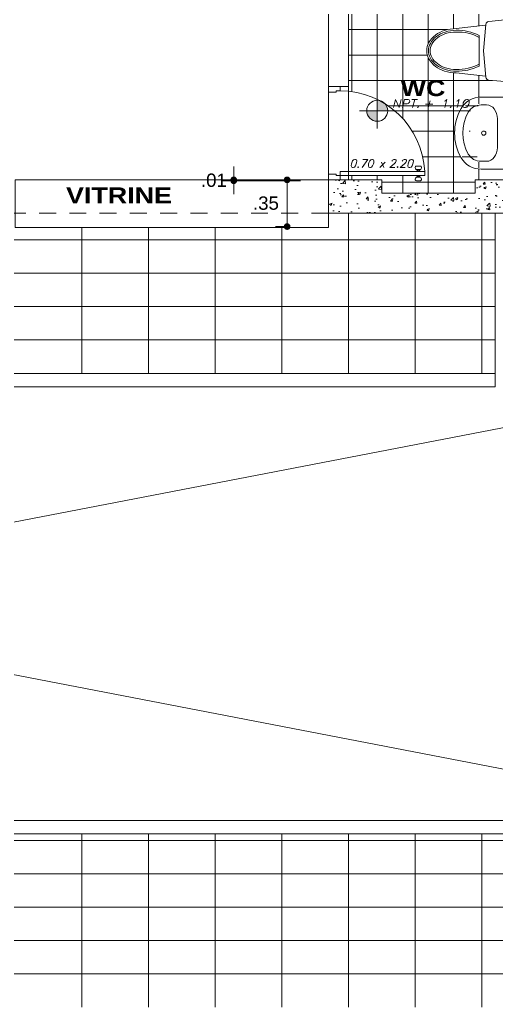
# Model space of a CAD drawing. Header units: millimetres. Extents: x 2178 to 2304, y 1220 to 1359.
# Drawn here: x 2205.69 to 2209.27, y 1236.05 to 1243.45 of the extents above; entities that cross this region are included whole.
import ezdxf
from ezdxf.enums import TextEntityAlignment as Align

# ---------------------------------------------------------------- set-up
doc = ezdxf.new("R2010")
doc.units = ezdxf.units.MM
doc.linetypes.add('HIDDEN', pattern=[9.524999999999999, 6.35, -3.175])
doc.layers.get('0').update_dxf_attribs({"lineweight": 0})
for name, color, linetype, lineweight in [('carpinteria', 12, 'Continuous', 5), ('COTAS', 40, 'Continuous', 20), ('Mobiliario', 52, 'Continuous', 5), ('PLUMA 1', 46, 'Continuous', 13), ('PLUMA 2', 94, 'Continuous', 15), ('PLUMA 7', 10, 'Continuous', 0), ('PLUMA4', 160, 'Continuous', 40), ('PROY', 13, 'HIDDEN', 13), ('TEXTO', 5, 'Continuous', 18), ('TEXTOS', 42, 'Continuous', 13)]:
    doc.layers.add(name, color=color, linetype=linetype, lineweight=lineweight)
doc.layers.add('pisos....', color=7, linetype='Continuous', lineweight=5, true_color=0x7c7f7e)
doc.styles.add('ARIAL', font='arial.ttf')
doc.styles.add('ARIAL-N', font='arialbd.ttf')
doc.styles.add('SIMPLEX', font='simplex.shx', dxfattribs={"width": 1.2, "oblique": 15})
doc.dimstyles.new('RPM 50', dxfattribs={"dimtxt": 0.1, "dimasz": 0.05, "dimexe": 0.08849999999999973, "dimexo": 0.1535, "dimgap": 0.07099999999999997, "dimtad": 2, "dimtih": 1, "dimtoh": 1, "dimzin": 4, "dimdsep": 46, "dimtxsty": 'ARIAL', "dimblk": 'DOT', "dimcen": 0.4, "dimdle": 0.25, "dimclrd": 8, "dimclre": 8, "dimclrt": 9, "dimadec": 0, "dimazin": 0, "dimtfac": 1, "dimtix": 1, "dimtmove": 0, "dimatfit": 3, "dimldrblk": 'DOT', "dimfxl": 0.5, "dimfxlon": 1, "dimlwd": 0, "dimlwe": 0, "dimarcsym": 0})

# ---------------------------------------------------------------- blocks, each defined once
blk = doc.blocks.new('puerta de 0.80')
for p, q in [((0, 0.7578726278069325), (0, 0.8078726278070008)), ((0, 0.05787262780700075), (0, 0.8078726278070008)), ((0.06500000000005457, 0.7578726278069325), (0.06500000000005457, 0.770372627806978)), ((0.06500000000005457, 0.770372627806978), (0.1000000000000227, 0.770372627806978)), ((0.1000000000000227, 0.770372627806978), (0.1000000000000227, 0.8078726278070008)), ((0, 0.7578726278069325), (0.06500000000005457, 0.7578726278069325)), ((0.743372223558481, 0.1131570363396577), (0.7462233707656196, 0.1025164101029077)), ((0.7699992280930701, 0.1257452267906274), (0.753031481821381, 0.1257452267906274)), ((0.7820575276252839, 0.09510460055400927), (0.7558826290285197, 0.09510460055400927)), ((0.7558826290285197, 0.09510460055400927), (0.7579409285608563, 0.09510460055400927)), ((0.7820575276252839, 0.08545825626470105), (0.7558826290285197, 0.08545825626470105)), ((0.762940928560738, 0.09010460055401381), (0.762940928560738, 0.08545825626470105)), ((0.7699992280930701, 0.1257452267906274), (0.7869669743646455, 0.1257452267906274)), ((0.7770575276252885, 0.09010460055401381), (0.7770575276252885, 0.08545825626470105)), ((0.7841158271576205, 0.09510460055400927), (0.7820575276252839, 0.09510460055400927)), ((0.7966262326275455, 0.1131570363396577), (0.7937750854204069, 0.1025164101029077)), ((0, 0.007872627806932542), (0, 0.05787262780700075)), ((0, 0.05787262780700075), (0.06500000000005457, 0.05787262780700075)), ((0.06500000000005457, 0.04537262780695528), (0.06500000000005457, 0.05787262780700075)), ((0.1000000000000227, 0.04537262780695528), (0.06500000000005457, 0.04537262780695528)), ((0.1000000000000227, 0.08037262780703713), (0.8250000000000455, 0.08037262780703713)), ((0.1000000000000227, 0.04537262780695528), (0.1000000000000227, 0.08037262780703713)), ((0.8250000000000455, 0.04537262780695528), (0.1000000000000227, 0.04537262780695528)), ((0.1000000000000227, 0.04537262780695528), (0.1000000000000227, 0.007872627806932542)), ((0.743372223558481, 0.01258821927433473), (0.7462233707656196, 0.02322884551108473)), ((0.7699992280930701, 2.882325134123676e-08), (0.753031481821381, 2.882325134123676e-08)), ((0.7820575276252839, 0.04028699934929136), (0.7558826290285197, 0.04028699934929136)), ((0.7820575276252839, 0.03064065505998315), (0.7558826290285197, 0.03064065505998315)), ((0.7558826290285197, 0.03064065505998315), (0.7579409285608563, 0.03064065505998315)), ((0.762940928560738, 0.0356406550599786), (0.762940928560738, 0.04028699934929136)), ((0.7699992280930701, 2.882325134123676e-08), (0.7869669743646455, 2.882325134123676e-08)), ((0.8250000000000455, 0.04537262780695528), (0.7720000000000482, 0.04537262780695528)), ((0.7770575276252885, 0.0356406550599786), (0.7770575276252885, 0.04028699934929136)), ((0.7841158271576205, 0.03064065505998315), (0.7820575276252839, 0.03064065505998315)), ((0.7966262326275455, 0.01258821927433473), (0.7937750854204069, 0.02322884551108473)), ((0.8250000000000455, 0.08037262780703713), (0.8250000000000455, 0.04537262780695528))]:
    blk.add_line(p, q)
at = {"linetype": 'Continuous', "lineweight": 0}
for p, q in [((0.7558826290285197, 0.08545825626470105), (0.7419099796773025, 0.08037262780692345)), ((0.7820575276252839, 0.08545825626470105), (0.796030176976501, 0.08037262780692345)), ((0.7558826290285197, 0.04028699934929136), (0.7419099796773025, 0.04537262780695528)), ((0.7820575276252839, 0.04028699934929136), (0.796030176976501, 0.04537262780695528))]:
    blk.add_line(p, q, dxfattribs=at)
for centre, radius, start, end in [((0.1000000000000227, 0.04537262780695528), 0.725, 2.767078666097358, 90), ((0.753031481821381, 0.1157452267906365), 0.01, 90, 195.0000000000087), ((0.7558826290285197, 0.1051046005540002), 0.01, 195.0000000001698, 270), ((0.7579409285607426, 0.09010460055401381), 0.005, 0, 90), ((0.7820575276252839, 0.09010460055401381), 0.005, 90, 180), ((0.7841158271575068, 0.1051046005540002), 0.01, 270, 344.9999999998302), ((0.7869669743646455, 0.1157452267906365), 0.01, 344.9999999999912, 90), ((0.753031481821381, 0.01000002882324225), 0.01, 164.9999999999913, 270), ((0.7558826290285197, 0.02064065505999224), 0.01, 90, 164.9999999998302), ((0.7579409285607426, 0.0356406550599786), 0.005, 270, 0), ((0.7820575276252839, 0.0356406550599786), 0.005, 180, 270), ((0.7841158271575068, 0.02064065505999224), 0.01, 15.00000000016984, 90), ((0.7869669743646455, 0.01000002882324225), 0.01, 270, 15.00000000000872)]:
    blk.add_arc(centre, radius, start, end)
blk = doc.blocks.new('P')
at = {"style": 'SIMPLEX', "oblique": 15}
blk.add_text('x', height=0.06, dxfattribs=at).set_placement((-0.01697368369676155, 0.0255492955629677))
blk.add_attdef('L', text='', height=0.06, dxfattribs=at).set_placement((-0.057659880294743, 0.02554929556297481), align=Align.RIGHT)
blk.add_attdef('H', (0.05806964743619147, 0.02554929556297481), '', height=0.06, dxfattribs=at)
blk = doc.blocks.new('LAVATORIO')
at = {"layer": 'PLUMA 1', "linetype": 'Continuous', "lineweight": 20}
for p, q in [((-0.2999934783219942, 0.2071363636785648), (-0.2999934783219942, -0.02195454545901754)), ((-0.2999934783219942, 0.2071363636785648), (0.2999934783219942, 0.2071363636785648)), ((0.2999934783219942, 0.2071363636785648), (0.2999934783219942, -0.02195454545901754)), ((-0.1188260869807323, 0.1148181818415779), (0.1188260869807323, 0.1148181818415779)), ((-0.234782608743501, 0.02386363636850319), (-0.234782608743501, -0.02195454545901754)), ((0.234782608743501, 0.02386363636850319), (0.234782608743501, -0.02195454545901754))]:
    blk.add_line(p, q, dxfattribs=at)
blk.add_circle((0, 0), 0.01750000000356522, dxfattribs=at)
at = {"layer": 'PLUMA 1', "linetype": 'Continuous', "lineweight": 20, "extrusion": (0, 0, -1)}
for centre, major_axis, ratio, start_param, end_param in [((-0.1188260869807323, 0.02386363636850319), (0.1159565217627687, 2.11200665065676e-14), 0.7846746081733931, 3.141592653590338, 4.712388980384833), ((0.1188260869807323, 0.02386363636850319), (-0.1159565217627687, 9.952126509930016e-14), 0.7846746081733929, 1.570796326794223, 3.1415926535887), ((-0.1188521754517069, -0.02195454545901754), (2.795176774598603e-13, 0.1893818215381344), 0.9565217391304283, 3.638567482427635, 4.712388980383277), ((-0.1188521754517069, -0.02195454545901754), (-1.25662522260505e-12, 0.1212000033427651), 0.9565217391302343, 3.638567482442401, 4.712388980394607), ((0.1188521754517069, -0.02195454545901754), (1.256475748923904e-12, 0.1212000033427651), 0.9565217391302343, 1.57079632678498, 2.644617824737187), ((0.1188521754517069, -0.02195454545901754), (-2.791350386132135e-13, 0.1893818215381344), 0.9565217391304283, 1.570796326796306, 2.64461782475195), ((0, 0.2071363636785648), (-2.207522384136759e-16, 0.3818181859691521), 0.9565217391303741, 2.64461781258921, 3.638567494590378), ((0, 0.2071363636785648), (1.873049312265182e-16, 0.4500000041648561), 0.9565217391303545, 2.644617814432515, 3.638567492747071)]:
    blk.add_ellipse(centre, major_axis=major_axis, ratio=ratio, start_param=start_param, end_param=end_param, dxfattribs=at)
blk = doc.blocks.new('A$C17BD6781')
at = {"layer": 'Mobiliario', "linetype": 'Continuous'}
for p, q in [((0.0470258381902795, 0.2024778968581415), (0.07702583819028064, 0.4624778968581325)), ((0.4970258381902681, 0.2024778968581415), (0.467025838190267, 0.4624778968581325)), ((2.658856601556181e-08, 0.03271609313324575), (0.01291432294007677, 0.1747733529997788)), ((0.2720258381902738, 0.2200000207519395), (0.04046188830088226, 0.2019667219995256)), ((0.1371245447934086, 0.2600000207519599), (0.406927131587139, 0.2600000207519599)), ((0.2720258381902738, 0.2200000207519395), (0.5035897880796654, 0.2019667219995256)), ((0.5440516497919816, 0.03271609313324575), (0.5311373534404709, 0.1747733529997788)), ((0.0298768227825974, 2.075196903206233e-08), (0.5141748535979502, 2.075196903206233e-08))]:
    blk.add_line(p, q, dxfattribs=at)
for points in [[(0.467025838190267, 0.4624778968581325, 0.07568148098942781), (0.4514763274974598, 0.564619449634364, 0.08594715031423093), (0.409911660521658, 0.6457161817953931, 0.1060218382171382), (0.3436150782673906, 0.7032144903049868, 0.1264657149685374), (0.2720258381902738, 0.7216159645624032, 0.1264657149685252), (0.2004365981131571, 0.7032144903049868, 0.1060218382171112), (0.1341400158588897, 0.6457161817953931, 0.08594715031425326), (0.09257534888308783, 0.564619449634364, 0.07568148098944026), (0.07702583819028064, 0.4624778968581325, 0.07568148098943636)], [(0.4520258381902806, 0.4624778968581325, 0.0756814809893859), (0.4371558434836231, 0.5601558482174767, 0.08594715031428633), (0.3979260275471859, 0.6366970575473658, 0.1060218382171535), (0.3363817185640983, 0.6900737708649274, 0.1264657149685132), (0.2720258381902738, 0.7066159645624168, 0.1264657149686313), (0.2076699578163925, 0.6900737708648705, 0.1060218382170392), (0.1461256488333618, 0.6366970575473658, 0.08594715031415015), (0.1068958328969813, 0.5601558482175903, 0.07568148098951734), (0.092025838190267, 0.4624778968581325, 0.07568148098951734)], [(0.4370258381902659, 0.4624778968581325, 0.07568148098938046), (0.422835359469758, 0.5556922468005894, 0.08594715031429338), (0.3859403945727138, 0.6276779332993385, 0.1060218382171472), (0.3291483588608344, 0.6769330514248111, 0.1264657149685263), (0.2720258381902738, 0.6916159645624305, 0.1264657149686292), (0.2149033175196564, 0.6769330514248111, 0.1060218382170225), (0.1581112818078338, 0.6276779332993385, 0.08594715031417827), (0.1212163169108464, 0.5556922468007031, 0.07568148098950629), (0.1070258381902818, 0.4624778968581325, 0.07568148098950629)]]:
    blk.add_lwpolyline(points, format="xyb", dxfattribs=at)
for centre, radius, start, end in [((0.5137349313203856, 0.4501454030077241), 0.4218893808016409, 178.3249151335759, 206.7885795011672), ((0.5137349313203856, 0.4501454030077241), 0.4068893808016409, 178.3249151335759, 207.8601275501853), ((0.03031674506016202, 0.4501454030077241), 0.4068893808016409, 332.1398724498131, 1.675084866424104), ((0.03031674506016202, 0.4501454030077241), 0.4218893808016409, 333.2114204988328, 1.675084866424104), ((0.04279111913410816, 0.1720572806184748), 0.03, 94.45298473469602, 174.8055710922652), ((0.5012605572464395, 0.1720572806184748), 0.03, 5.194428907734862, 85.54701526530398), ((0.0298768227825974, 0.03000002075194175), 0.03, 174.8055710922652, 270), ((0.5141748535979502, 0.03000002075194175), 0.03, 270, 5.194428907734862)]:
    blk.add_arc(centre, radius, start, end, dxfattribs=at)
blk = doc.blocks.new('N')
at = {"linetype": 'Continuous'}
h = blk.add_hatch(color=256, dxfattribs=at)
h.paths.add_polyline_path([(0, 0.1000000000000085), (0, 0), (0.1000000000000014, 0, 0.4142135623730981)])
h.paths.add_polyline_path([(-0.1000000000000014, 0, 0.4142135623730981), (0, -0.1000000000000085), (0, 0)])
for points in [[(0, 0.1700000000000017), (0, -0.1700000000000017)], [(-0.1700000000000017, 0), (0.8870854846603891, 0)]]:
    blk.add_lwpolyline(points)
blk.add_circle((0, 0), 0.1)
at = {"color": 64, "style": 'SIMPLEX', "oblique": 15, "width": 1.2}
blk.add_text('NPT.', height=0.075, dxfattribs=at).set_placement((0.1397908554024241, 0.03140925992012455))
at = {"color": 64, "style": 'SIMPLEX', "oblique": 15, "width": 1.062312430358449}
blk.add_attdef('NIV', text='', height=0.075, dxfattribs=at).set_placement((0.434891932751043, 0.03140925992012455), (0.8749927967566862, 0.03140925992012455), align=Align.FIT)
blk = doc.blocks.new('_DOT')
at = {"color": 0, "linetype": 'ByBlock'}
blk.add_line((-0.5, 0), (-1, 0), dxfattribs=at)
at = {"color": 0, "linetype": 'ByBlock', "const_width": 0.5}
blk.add_lwpolyline([(-0.25, 0, 1), (0.25, 0, 1)], format="xyb", close=True, dxfattribs=at)
blk = doc.blocks.new('*D1504')
at = {"color": 8, "lineweight": 0, "transparency": 16777216}
for p, q in [((2207.292540678179, 1242.298674000262), (2207.292540678179, 1242.348674000262)), ((2207.792540678179, 1242.248674000262), (2207.204040678179, 1242.248674000262)), ((2207.792540678179, 1242.241785450931), (2207.204040678179, 1242.241785450931)), ((2207.292540678179, 1242.241785450931), (2207.292540678179, 1242.248674000262)), ((2207.292540678179, 1242.191785450931), (2207.292540678179, 1242.141785450931))]:
    blk.add_line(p, q, dxfattribs=at)
at = {"layer": 'Defpoints', "color": 0, "transparency": 16777216}
for p in [(2207.292540678179, 1242.248674000262), (2208.002998678863, 1242.241785450931), (2208.402998678864, 1242.248674000262)]:
    blk.add_point(p, dxfattribs=at)
at = {"color": 8, "lineweight": 0, "transparency": 16777216, "xscale": 0.05, "yscale": 0.05, "zscale": 0.05}
for p, rotation in [((2207.292540678179, 1242.248674000262), 270), ((2207.292540678179, 1242.241785450931), 90)]:
    blk.add_blockref('_DOT', p, dxfattribs=dict(at, rotation=rotation))
at = {"color": 9, "transparency": 16777216, "insert": (2207.143607526746, 1242.245229725596), "char_height": 0.1, "attachment_point": 5, "style": 'ARIAL'}
blk.add_mtext('.01', dxfattribs=at)
blk = doc.blocks.new('*D1363')
at = {"color": 8, "lineweight": 0, "transparency": 16777216}
for p, q in [((2207.692748304214, 1242.248674000262), (2207.604248304214, 1242.248674000262)), ((2207.692748304214, 1242.198674000262), (2207.692748304214, 1241.948674000262)), ((2207.692748304214, 1241.898674000262), (2207.604248304214, 1241.898674000262))]:
    blk.add_line(p, q, dxfattribs=at)
at = {"layer": 'Defpoints', "color": 0, "transparency": 16777216}
for p in [(2207.805825740243, 1242.248674000262), (2207.692748304214, 1241.898674000262), (2207.805825740243, 1241.898674000262)]:
    blk.add_point(p, dxfattribs=at)
at = {"color": 8, "lineweight": 0, "transparency": 16777216, "xscale": 0.05, "yscale": 0.05, "zscale": 0.05}
for p, rotation in [((2207.692748304214, 1242.248674000262), 90), ((2207.692748304214, 1241.898674000262), 270)]:
    blk.add_blockref('_DOT', p, dxfattribs=dict(at, rotation=rotation))
at = {"color": 9, "transparency": 16777216, "insert": (2207.533787867651, 1242.073674000261), "char_height": 0.1, "attachment_point": 5, "style": 'ARIAL'}
blk.add_mtext('.35', dxfattribs=at)

msp = doc.modelspace()

# ---------------------------------------------------------------- hatches: boundary and pattern name
h = msp.add_hatch()
h.set_pattern_fill('AR-CONC', color=256, scale=0.001)
h.set_pattern_definition([(49.99999999999999, (1020.219781144359, -525.2275111259783), (0.182184668996004, -0.01593908553890309), [0.01905, -0.20955]), (355, (1020.219781144359, -525.2275111259783), (-0.03524342142496934, 0.1910568452390352), [0.01524, -0.16764058417]), (100.4514447, (1020.234963151359, -525.2288393794784), (0.1469412470903533, 0.1751177519121951), [0.01619000879999999, -0.1780902445999999]), (46.18420000000001, (1020.219781144359, -525.1767111259783), (0.2710790408921299, -0.04204232793272715), [0.028575, -0.314325]), (96.63555760999992, (1020.242371044359, -525.1802146259784), (0.237404134051503, 0.2474261245977215), [0.02428502314, -0.26713560816]), (351.1841511700001, (1020.219781144359, -525.1767111259783), (0.237404134064977, 0.2474261245855326), [0.02285996707, -0.25145973192]), (21, (1020.245181144359, -525.1894111259783), (0.1516143912691325, -0.1022651981870876), [0.01905, -0.20955]), (326.0000000000001, (1020.245181144359, -525.1894111259783), (0.06180202834764707, 0.1841879661223193), [0.01524, -0.16764]), (71.45144499999999, (1020.257815676959, -525.1979332258782), (0.2134164192787162, 0.08192276888590524), [0.0161900088, -0.1780899376]), (37.50000000000001, (1020.219781144359, -525.2275111259783), (0.003088603250591816, 0.0845550388731531), [0, -0.165608, 0, -0.17018, 0, -0.168275]), (7.499999999999999, (1020.219781144359, -525.2275111259783), (0.06681966251030574, 0.1001805748181195), [0, -0.09702799999999999, 0, -0.161798, 0, -0.06413500000000001]), (327.5, (1020.163139144359, -525.2275111259783), (0.1355905951668714, -0.005728743992673458), [0, -0.0635, 0, -0.19812, 0, -0.26289]), (317.5, (1020.137739144359, -525.2275111259783), (0.148129181386018, 0.02542649103333302), [0, -0.08255, 0, -0.131572, 0, -0.18669])])
h.paths.add_polyline_path([(2208.402998678863, 1242.248674000262), (2208.002998678862, 1242.248674000262), (2208.002998678862, 1241.998674000262), (2208.402998678863, 1241.998674000262), (2209.502998678863, 1241.998674000262), (2209.502998678863, 1242.248674000262), (2209.102998678863, 1242.248674000262), (2209.102998678863, 1242.148674000262), (2208.402998678863, 1242.148674000262)])
at = {"layer": 'pisos....'}
h = msp.add_hatch(dxfattribs=at)
h.set_pattern_fill('NET', color=256, scale=0.06)
h.set_pattern_definition([(0, (1020.219781144359, -525.2275111259783), (0, 0.1905), []), (90, (1020.219781144359, -525.2275111259783), (-0.1905, 1.166437552015814e-17), [])])
edge = h.paths.add_edge_path()
edge.add_ellipse((2209.146816860639, 1242.705769965114), major_axis=(-0.170443639384357, 2.499081723458499e-13), ratio=0.956521739130593, start_angle=-89.99999999991968, end_angle=-28.47456021661759, ccw=False)
edge.add_line((2209.146668261128, 1242.868797137697), (2209.352998678863, 1242.868797137697))
edge.add_line((2209.352998678863, 1242.868797137697), (2209.352998678863, 1243.010238515304))
edge.add_arc((2209.327498678863, 1243.010238515304), 0.02549999999999673, -95.19442890754982, 0, ccw=False)
edge.add_line((2209.325190017339, 1242.984843238539), (2209.204441346452, 1242.995820390437))
edge.add_arc((2209.206750007976, 1243.021215667202), 0.0255000000000944, 184.4529847348701, 264.80557109245024, ccw=False)
edge.add_line((2209.181326982802, 1243.019235820994), (2209.180892484173, 1243.0248151784))
edge.add_line((2209.180892484173, 1243.0248151784), (2208.959892484173, 1243.0503151784))
edge.add_arc((2208.959892484172, 1243.34207617502), 0.291760996619687, 252.68808428414792, 270, ccw=False)
edge.add_arc((2208.940613471138, 1243.280223699366), 0.2269735820387949, 233.0387361214157, 252.6880842841864, ccw=False)
edge.add_arc((2208.911088031171, 1243.240986953411), 0.177868858861434, 208.830754681469, 233.0387361213607, ccw=False)
edge.add_arc((2208.865813073639, 1243.2160651784), 0.1261879470156083, 180.0000000001032, 208.8307546814521, ccw=False)
edge.add_arc((2208.865813073639, 1243.2160651784), 0.1261879470160389, 151.1692453179555, 179.9999999998968, ccw=False)
edge.add_arc((2208.91108803117, 1243.191143403389), 0.1778688588609801, 126.96126387970901, 151.1692453179983, ccw=False)
edge.add_arc((2208.940613471138, 1243.151906657434), 0.2269735820391569, 107.3119157153069, 126.96126387969781, ccw=False)
edge.add_arc((2208.959892484172, 1243.09005418178), 0.2917609966197344, 90, 107.31191571531679, ccw=False)
edge.add_line((2208.959892484172, 1243.3818151784), (2209.180892484172, 1243.4073151784))
edge.add_line((2209.180892484173, 1243.4073151784), (2209.181326982803, 1243.412894535806))
edge.add_arc((2209.206750007976, 1243.410914689598), 0.0255000000000944, 95.19442890754982, 175.5470152651299, ccw=False)
edge.add_line((2209.204441346452, 1243.436309966363), (2209.325190017338, 1243.447287118262))
edge.add_arc((2209.327498678863, 1243.421891841497), 0.02549999999999673, 0, 95.19442890754982, ccw=False)
edge.add_line((2209.352998678863, 1243.421891841497), (2209.352998678863, 1243.548674000262))
edge.add_line((2209.352998678863, 1243.548674000262), (2209.052998678862, 1243.548674000262))
edge.add_line((2209.052998678862, 1243.548674000262), (2208.152998678862, 1243.548674000262))
edge.add_line((2208.152998678863, 1243.548674000262), (2208.152998678863, 1242.948674000262))
edge.add_line((2208.152998678863, 1242.948674000262), (2208.152998678863, 1242.91277517482))
edge.add_arc((2208.090498678863, 1242.281486500262), 0.6343750000001274, 2.76707866610559, 84.34592333882102, ccw=False)
edge.add_line((2208.72413402352, 1242.312111500262), (2208.724873678862, 1242.312111500262))
edge.add_line((2208.724873678862, 1242.312111500262), (2208.724873678862, 1242.281486500262))
edge.add_line((2208.724873678862, 1242.281486500262), (2208.699525083717, 1242.281486500262))
edge.add_line((2208.699525083717, 1242.281486500262), (2208.687299015535, 1242.277036575361))
edge.add_line((2208.687299015534, 1242.277036575361), (2208.682924015534, 1242.277036575361))
edge.add_line((2208.682924015535, 1242.277036575361), (2208.682924015535, 1242.272971024108))
edge.add_arc((2208.687297245804, 1242.27284659739), 0.00437499999998181, 178.370265780623, 278.0578173602636)
edge.add_arc((2208.689100027625, 1242.259846024108), 0.008750000000019478, 15.0000000010358, 97.81332902532961, ccw=False)
edge.add_line((2208.697551878605, 1242.262110690753), (2208.700046632412, 1242.252800142796))
edge.add_arc((2208.691594781431, 1242.250535476151), 0.008749999999939017, -90, 15.0000000010358, ccw=False)
edge.add_line((2208.691594781431, 1242.241785476151), (2208.676748003444, 1242.241785476151))
edge.add_line((2208.676748003444, 1242.241785476151), (2208.661901225456, 1242.241785476151))
edge.add_arc((2208.661901225456, 1242.250535476151), 0.008749999999939015, 164.9999999989642, 270, ccw=False)
edge.add_line((2208.653449374476, 1242.252800142796), (2208.655944128282, 1242.262110690753))
edge.add_arc((2208.664395979263, 1242.259846024108), 0.008750000000019478, 90, 165.0000000004023, ccw=False)
edge.add_line((2208.664395979263, 1242.268596024108), (2208.666196991353, 1242.268596024108))
edge.add_arc((2208.666196991353, 1242.272971024108), 0.00437499999998181, 270, 360)
edge.add_line((2208.670571991353, 1242.272971024108), (2208.670571991353, 1242.277036575361))
edge.add_line((2208.670571991353, 1242.277036575361), (2208.664395979263, 1242.277036575361))
edge.add_line((2208.664395979263, 1242.277036575361), (2208.65216991108, 1242.281486500262))
edge.add_line((2208.65216991108, 1242.281486500262), (2208.152998678862, 1242.281486500262))
edge.add_line((2208.152998678863, 1242.281486500262), (2208.152998678863, 1242.248674000262))
edge.add_line((2208.152998678863, 1242.248674000262), (2208.402998678863, 1242.248674000262))
edge.add_line((2208.402998678863, 1242.248674000262), (2208.402998678863, 1242.148674000262))
edge.add_line((2208.402998678863, 1242.148674000262), (2209.102998678863, 1242.148674000262))
edge.add_line((2209.102998678863, 1242.148674000262), (2209.102998678863, 1242.248674000262))
edge.add_line((2209.102998678863, 1242.248674000262), (2209.352998678863, 1242.248674000262))
edge.add_line((2209.352998678863, 1242.248674000262), (2209.352998678863, 1242.328808876717))
edge.add_line((2209.352998678863, 1242.328808876717), (2209.146668261128, 1242.328808876717))
edge.add_ellipse((2209.146816860639, 1242.491836049301), major_axis=(0.1704436393843569, 2.49983864526988e-13), ratio=0.9565217391305934, start_angle=208.4745602166175, end_angle=269.9999999999196, ccw=False)
edge.add_ellipse((2209.352998678863, 1242.598803007207), major_axis=(-0.4050000037482276, 4.744386080289655e-16), ratio=0.9565217391312869, start_angle=-28.474560807873104, end_angle=28.474560807873274, ccw=False)

# ---------------------------------------------------------------- linework, layer by layer
for points in [[(2208.002998678862, 1242.948674000262), (2208.002998678862, 1242.248674000262)], [(2208.152998678863, 1242.948674000262), (2208.152998678863, 1242.248674000262)]]:
    msp.add_lwpolyline(points)
msp.add_lwpolyline([(2208.002998678862, 1241.891785450931), (2205.652998678863, 1241.891785450931), (2205.652998678863, 1242.248674000262), (2208.002998678862, 1242.248674000262)], close=True)
for points in [[(2208.152998678852, 1240.798674000262), (2208.152998678848, 1241.998674000262)], [(2208.652998678852, 1240.798674000262), (2208.652998678848, 1241.998674000263)], [(2209.152998678852, 1240.798674000262), (2209.152998678848, 1241.998674000264)], [(2206.152998678852, 1240.798674000262), (2206.15299867885, 1241.891785450931)], [(2206.652998678852, 1240.798674000262), (2206.652998678849, 1241.891785450931)], [(2207.152998678852, 1240.798674000262), (2207.152998678849, 1241.891785450931)], [(2207.652998678852, 1240.798674000262), (2207.652998678849, 1241.891785450931)], [(2196.102998678863, 1241.798674000262), (2209.252998678862, 1241.798674000262)], [(2196.102998678863, 1241.548674000262), (2209.252998678862, 1241.548674000262)], [(2196.102998678863, 1241.298674000262), (2209.252998678862, 1241.298674000262)], [(2196.102998678863, 1241.048674000262), (2209.252998678862, 1241.048674000262)], [(2194.044420035099, 1237.448674000262), (2209.502998678862, 1240.427252644024)], [(2211.311577322625, 1237.448674000262), (2195.852998678863, 1240.427252644024)], [(2190.555206472726, 1237.298674000262), (2213.352998678862, 1237.298674000262)], [(2206.152998678862, 1236.0486740003), (2206.152998678859, 1237.348674000262)], [(2206.652998678862, 1236.048674000301), (2206.652998678859, 1237.348674000262)], [(2207.152998678862, 1236.048674000303), (2207.152998678859, 1237.348674000262)], [(2207.652998678862, 1236.048674000304), (2207.652998678859, 1237.348674000262)], [(2208.152998678862, 1236.048674000305), (2208.152998678859, 1237.348674000262)], [(2208.652998678862, 1236.048674000307), (2208.652998678859, 1237.348674000262)], [(2209.152998678862, 1236.048674000308), (2209.152998678859, 1237.348674000262)], [(2190.577998678862, 1237.048674000262), (2213.352998678862, 1237.048674000262)], [(2190.827998678862, 1236.798674000262), (2213.352998678862, 1236.798674000262)], [(2191.577998678862, 1236.548674000262), (2213.352998678862, 1236.548674000262)], [(2191.827998678862, 1236.298674000262), (2213.352998678862, 1236.298674000262)]]:
    msp.add_lwpolyline(points, dxfattribs=at)
at = {"layer": 'PLUMA 2', "color": 40, "linetype": 'Continuous', "lineweight": 20, "flags": 128}
for points in [[(2209.252998678862, 1240.698674000262), (2209.252998678862, 1241.998674000262)], [(2196.102998678863, 1240.798674000262), (2209.252998678862, 1240.798674000262)], [(2196.102998678863, 1240.698674000262), (2209.252998678862, 1240.698674000262)], [(2194.044420035099, 1237.448674000262), (2211.311577322625, 1237.448674000262)], [(2194.002998678862, 1237.348674000262), (2211.352998678863, 1237.348674000262)]]:
    msp.add_lwpolyline(points, dxfattribs=at)
at = {"layer": 'PLUMA 7'}
for points in [[(2208.002998678862, 1245.448674000262), (2208.002998678862, 1242.948674000262)], [(2208.152998678863, 1243.548674000262), (2208.152998678863, 1242.948674000262)], [(2208.152998678863, 1242.948674000262), (2208.002998678862, 1242.948674000262)], [(2208.402998678863, 1242.148674000262), (2208.402998678863, 1242.248674000262), (2208.002998678862, 1242.248674000262), (2208.002998678862, 1241.998674000262), (2208.402998678863, 1241.998674000262)], [(2208.152998678863, 1241.998674000262), (2209.502998678863, 1241.998674000262), (2209.502998678863, 1242.248674000262), (2209.102998678863, 1242.248674000262), (2209.102998678863, 1242.148674000262)], [(2209.102998678863, 1242.148674000262), (2208.402998678863, 1242.148674000262)]]:
    msp.add_lwpolyline(points, dxfattribs=at)
at = {"layer": 'PROY', "ltscale": 0.02, "flags": 128}
msp.add_lwpolyline([(2208.002998678862, 1241.998674000262), (2201.152998678863, 1241.998674000262)], dxfattribs=at)

# ---------------------------------------------------------------- block references
at = {"layer": 'carpinteria', "xscale": 0.875, "yscale": 0.875, "zscale": 0.875}
msp.add_blockref('puerta de 0.80', (2208.002998678862, 1242.241785450931), dxfattribs=at)
at = {"layer": 'COTAS'}
ref = msp.add_blockref('N', (2208.368320229666, 1242.766178706104), dxfattribs=dict(at, xscale=0.7870854846603947, yscale=0.7870854846603947, zscale=0.7870854846603947))
ref.add_attrib('NIV', '+ 1.10', dxfattribs={"layer": '0', "color": 64, "height": 0.05903141134952907, "style": 'SIMPLEX', "oblique": 15, "width": 1.220081603184946}).set_placement((2208.71061735733, 1242.790900478671), (2209.057014359176, 1242.790900478671), align=Align.FIT)
at = {"layer": 'Mobiliario', "xscale": 0.8500000000000227, "yscale": 0.8500000000000227, "zscale": 0.8500000000000227, "rotation": 90}
msp.add_blockref('A$C17BD6781', (2209.352998696502, 1242.984843215938), dxfattribs=at)
at = {"layer": 'PLUMA4', "xscale": -0.9, "yscale": 0.9, "zscale": 0.9, "rotation": 270}
msp.add_blockref('LAVATORIO', (2209.166575951552, 1242.598803007207), dxfattribs=at)
at = {"layer": 'TEXTOS'}
msp.add_blockref('P', (2208.398079175191, 1242.316406782704), dxfattribs=at).add_auto_attribs({'H': '2.20', 'L': '0.70'})

# ---------------------------------------------------------------- texts
at = {"layer": 'TEXTO', "style": 'ARIAL-N', "width": 1.2}
for s, p in [('WC', (2208.711497638013, 1242.876320480501)), ('VITRINE', (2206.432055737432, 1242.072337622196))]:
    msp.add_text(s, height=0.12, dxfattribs=at).set_placement(p, align=Align.CENTER)

# ---------------------------------------------------------------- dimensions: what is measured, and where the dimension line sits
dim = msp.add_linear_dim(base=(2207.292540678179, 1242.248674000262), p1=(2208.002998678862, 1242.241785450931), p2=(2208.402998678863, 1242.248674000262), angle=90, dimstyle='RPM 50', override={"dimtmove": 1})
dim.commit()
dim.dimension.update_dxf_attribs({"geometry": '*D1504', "text_midpoint": (2207.143607526746, 1242.245229725596)})
dim = msp.add_linear_dim(base=(2207.692748304214, 1241.898674000262), p1=(2207.805825740242, 1242.248674000262), p2=(2207.805825740242, 1241.898674000262), angle=90, dimstyle='RPM 50')
dim.commit()
dim.dimension.update_dxf_attribs({"geometry": '*D1363', "text_midpoint": (2207.533787867651, 1242.073674000261)})

doc.saveas('drawing.dxf')
